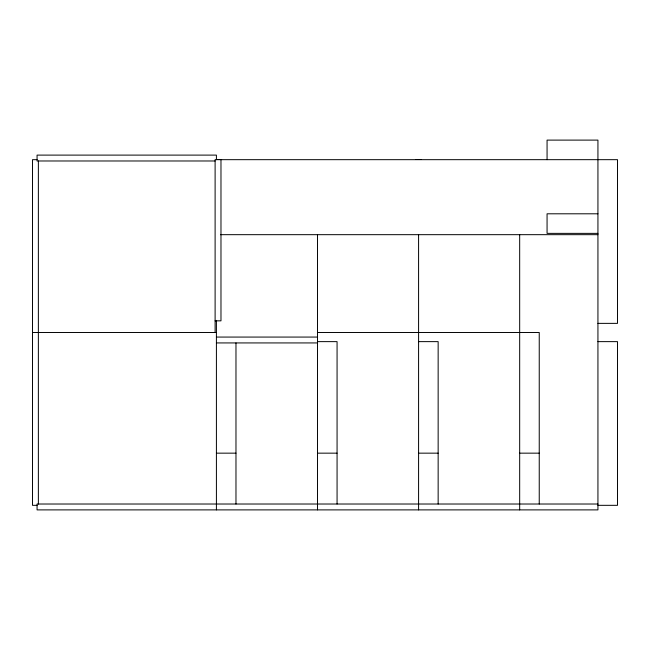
<?xml version="1.0" encoding="UTF-8"?>
<svg xmlns="http://www.w3.org/2000/svg" width="650" height="650" viewBox="0 0 650 650"><rect width="100%" height="100%" fill="white"/><g stroke="black" fill="none" stroke-linecap="round" stroke-linejoin="round"><path stroke-width="0.97" d="M216.409 159.51L221.634 159.51M415.976 159.51L421.192 159.51M37.066 159.673L32.5 159.673L32.5 505.326L37.066 505.326M215.109 160.981L37.066 160.981L37.066 155.106L216.409 155.106L216.409 159.673M597.935 213.801L547.064 213.801L547.064 233.366L597.935 233.366M220.456 234.674L597.935 234.674M215.109 320.84L220.976 320.84L220.976 159.673M597.935 323.367L617.5 323.367L617.5 159.673L215.109 159.673L215.109 332.499M32.5 332.499L216.409 332.499M317.501 332.499L539.24 332.499L539.24 504.018M216.409 337.066L317.501 337.066M317.501 341.632L337.066 341.632L337.066 504.018M418.584 341.632L438.149 341.632L438.149 504.018M597.935 341.632L617.5 341.632L617.5 505.326L597.935 505.326M216.409 342.932L317.501 342.932M216.409 453.156L235.974 453.156M317.501 453.156L337.066 453.156M418.584 453.156L438.149 453.156M519.675 453.156L539.24 453.156M597.935 504.018L37.066 504.018L37.066 509.892L597.935 509.892L597.935 140.107L547.064 140.107L547.064 159.673M519.675 234.674L519.675 509.892M418.584 234.674L418.584 509.892M317.501 234.674L317.501 509.892M235.974 342.932L235.974 504.018M216.409 320.369L216.409 509.892M38.366 160.981L38.366 504.018"/></g></svg>
